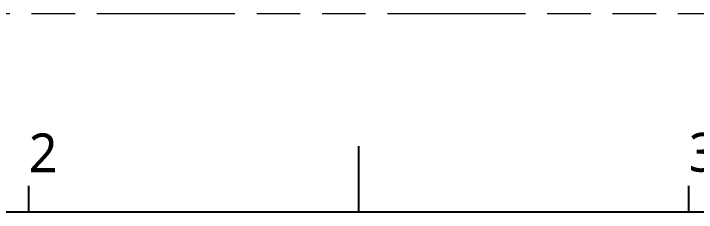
# Model space of a CAD drawing. Extents: x 592 to 965, y 89 to 353.
# Drawn here: x 669.62 to 716.63, y 338.98 to 352.62 of the extents above; entities that cross this region are included whole.
import ezdxf

# ---------------------------------------------------------------- set-up
doc = ezdxf.new("R2010")
doc.units = 0
doc.linetypes.add('PHANTOM', pattern=[29.5, 9.5, -1.5, 3, -1.5, 3, -1.5, 9.5])
doc.layers.get('0').update_dxf_attribs({"color": 9})
doc.layers.add('0PAPERF', color=2, linetype='PHANTOM', lineweight=5, plot=False)
doc.layers.add('DIM', color=3, linetype='Continuous', lineweight=5)
doc.styles.get("Standard").update_dxf_attribs({"font": 'txt.shx'})

msp = doc.modelspace()

# ---------------------------------------------------------------- linework, layer by layer
for p, q in [((693.386, 338.976), (693.386, 343.522)), ((670.658, 338.976), (670.658, 340.794)), ((716.115, 338.976), (716.115, 340.794)), ((953.402, 338.976), (602.472, 338.976))]:
    msp.add_line(p, q)
at = {"layer": '0PAPERF'}
msp.add_line((964.86, 352.619), (592.015, 352.619), dxfattribs=at)

# ---------------------------------------------------------------- texts
at = {"layer": 'DIM', "char_height": 2.66772, "width": 1.62418, "attachment_point": 1}
for s, insert in [('{\\fMicrosoft JhengHei|b0|i0|c136|p0;\\C0;2}', (670.658, 344.393)), ('{\\fMicrosoft JhengHei|b0|i0|c136|p0;\\C0;3}', (716.115, 344.433))]:
    msp.add_mtext(s, dxfattribs=dict(at, insert=insert))

doc.saveas('drawing.dxf')
